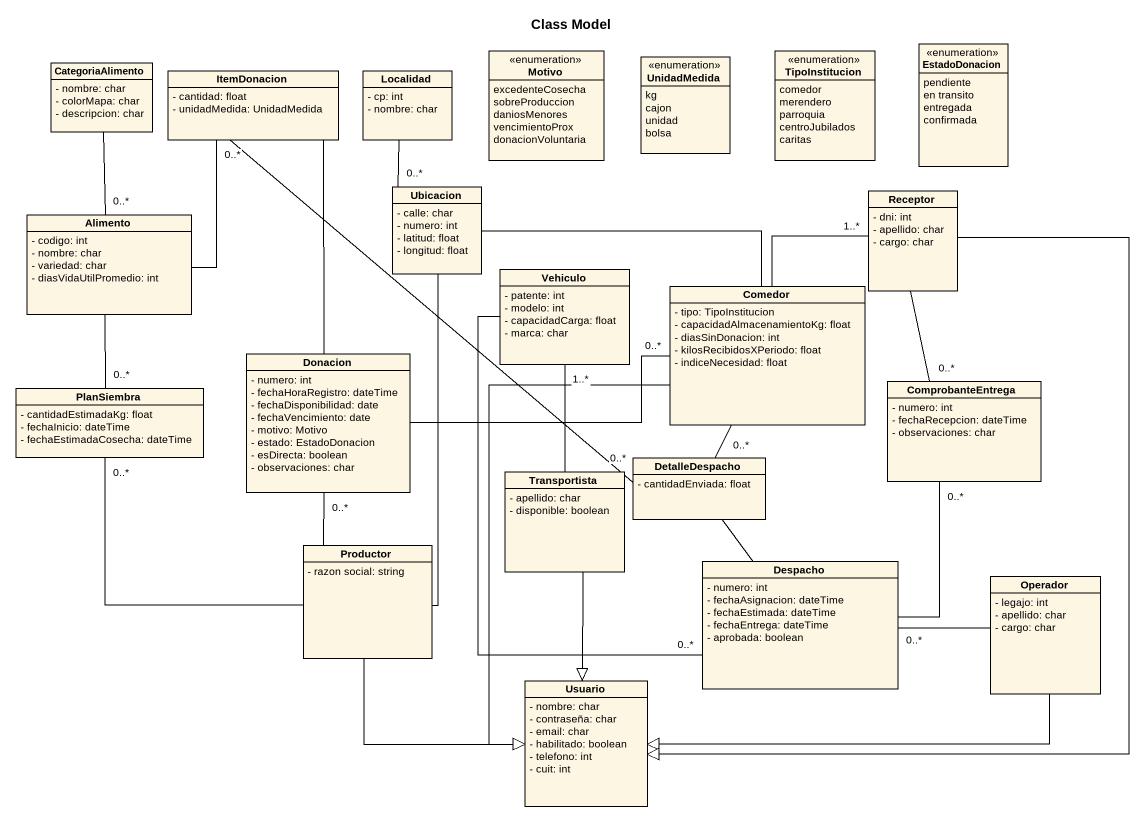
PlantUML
@startuml
title Class Model
hide circle
hide empty members
skinparam classAttributeIconSize 0
class CategoriaAlimento {
  - nombre: char
  - colorMapa: char
  - descripcion: char
}
class ItemDonacion {
  - cantidad: float
  - unidadMedida: UnidadMedida
}
class Localidad {
  - cp: int
  - nombre: char
}
enum Motivo {
  excedenteCosecha
  sobreProduccion
  daniosMenores
  vencimientoProx
  donacionVoluntaria
}
enum UnidadMedida {
  kg
  cajon
  unidad
  bolsa
}
enum TipoInstitucion {
  comedor
  merendero
  parroquia
  centroJubilados
  caritas
}
enum EstadoDonacion {
  pendiente
  en transito
  entregada
  confirmada
}
class Alimento {
  - codigo: int
  - nombre: char
  - variedad: char
  - diasVidaUtilPromedio: int
}
class Ubicacion {
  - calle: char
  - numero: int
  - latitud: float
  - longitud: float
}
class Receptor {
  - dni: int
  - apellido: char
  - cargo: char
}
class Vehiculo {
  - patente: int
  - modelo: int
  - capacidadCarga: float
  - marca: char
}
class Comedor {
  - tipo: TipoInstitucion
  - capacidadAlmacenamientoKg: float
  - diasSinDonacion: int
  - kilosRecibidosXPeriodo: float
  - indiceNecesidad: float
}
class PlanSiembra {
  - cantidadEstimadaKg: float
  - fechaInicio: dateTime
  - fechaEstimadaCosecha: dateTime
}
class Donacion {
  - numero: int
  - fechaHoraRegistro: dateTime
  - fechaDisponibilidad: date
  - fechaVencimiento: date
  - motivo: Motivo
  - estado: EstadoDonacion
  - esDirecta: boolean
  - observaciones: char
}
class ComprobanteEntrega {
  - numero: int
  - fechaRecepcion: dateTime
  - observaciones: char
}
class Transportista {
  - apellido: char
  - disponible: boolean
}
class DetalleDespacho {
  - cantidadEnviada: float
}
class Productor {
  - razon social: string
}
class Despacho {
  - numero: int
  - fechaAsignacion: dateTime
  - fechaEstimada: dateTime
  - fechaEntrega: dateTime
  - aprobada: boolean
}
class Operador {
  - legajo: int
  - apellido: char
  - cargo: char
}
class Usuario {
  - nombre: char
  - contraseña: char
  - email: char
  - habilitado: boolean
  - telefono: int
  - cuit: int
}
CategoriaAlimento -- "0..*" Alimento
Alimento -up- "0..*" ItemDonacion
Ubicacion "0..*" -up- Localidad
Receptor "1..*" -- Comedor
Receptor --|> Usuario
Vehiculo "1..*" -- Transportista
Vehiculo -- "0..*" Despacho
Comedor -left- Ubicacion
Comedor --|> Usuario
PlanSiembra "0..*" -up- Alimento
Donacion -up- ItemDonacion
Donacion -right- "0..*" Comedor
ComprobanteEntrega "0..*" -up- Receptor
Transportista --|> Usuario
DetalleDespacho "0..*" -up- ItemDonacion
DetalleDespacho "0..*" -up- Comedor
DetalleDespacho -- Despacho
Productor -up- Ubicacion
Productor -up- "0..*" PlanSiembra
Productor -up- "0..*" Donacion
Productor --|> Usuario
Despacho -up- "0..*" ComprobanteEntrega
Operador -left- "0..*" Despacho
Operador -left-|> Usuario
@enduml
